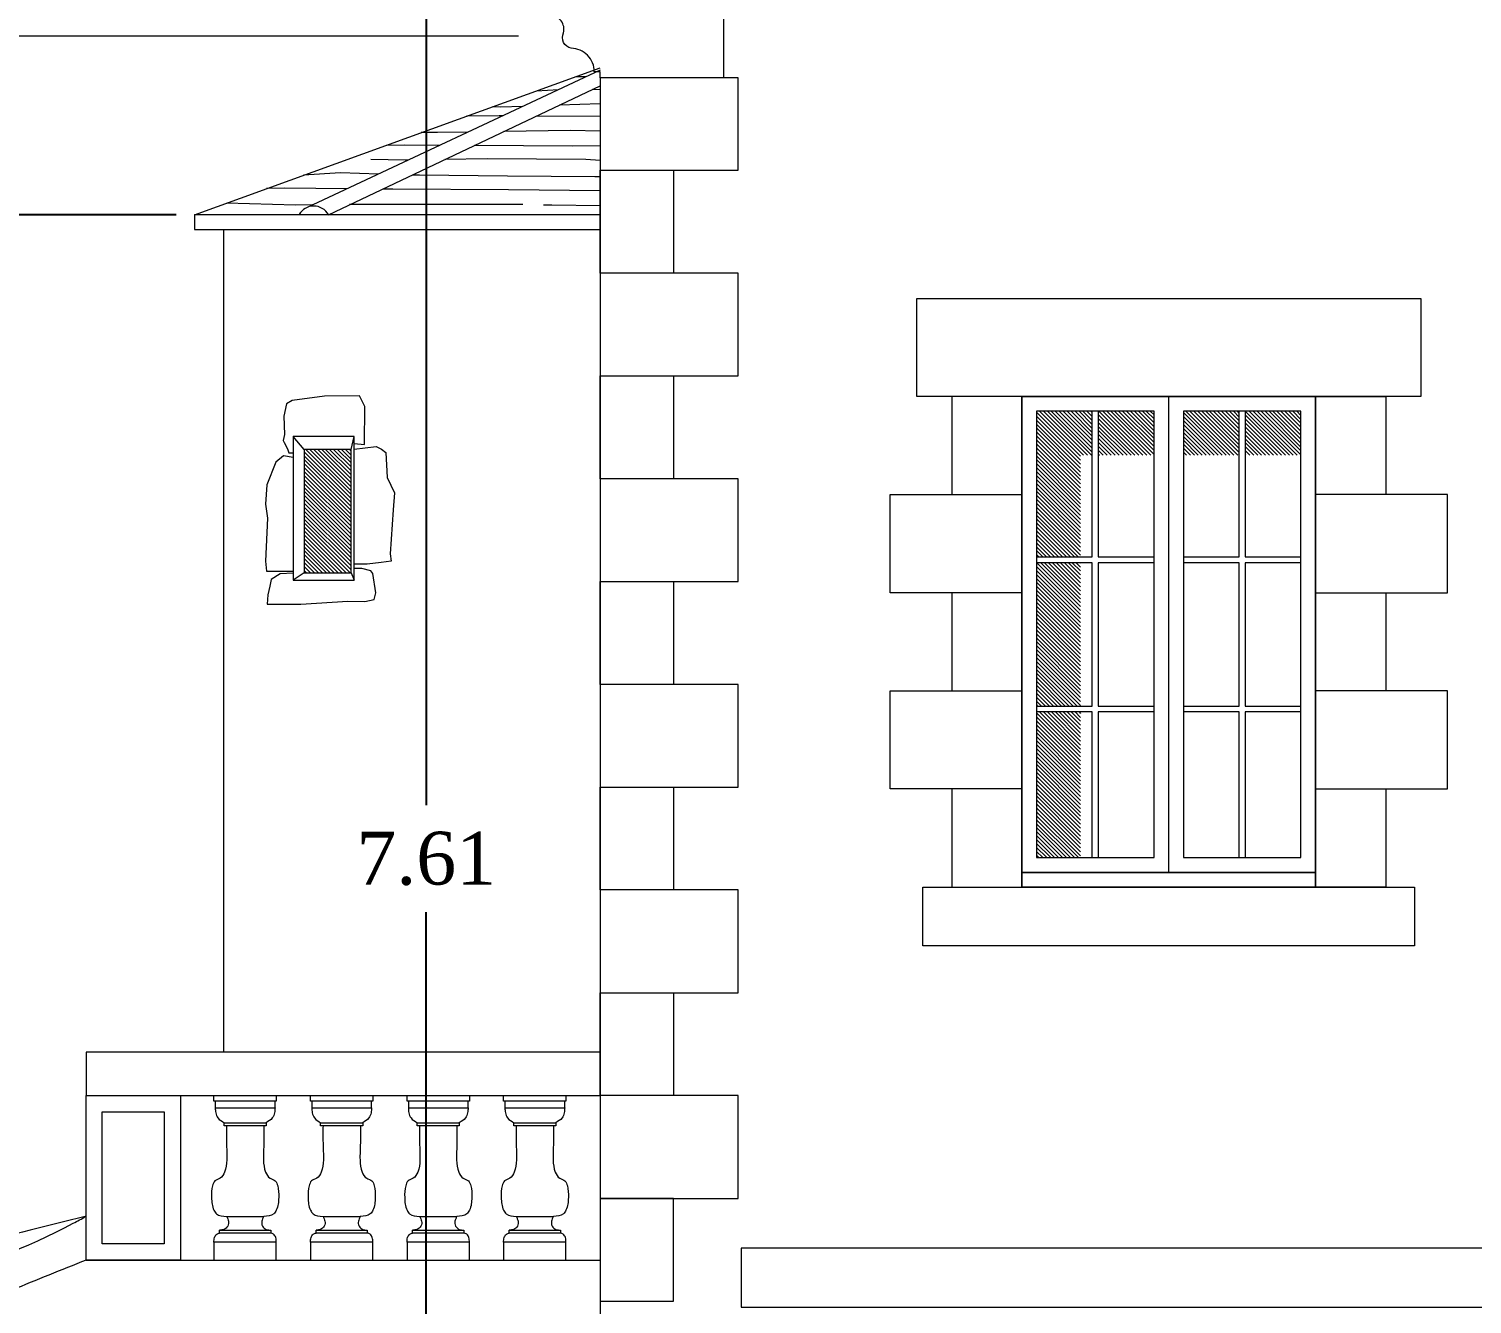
# Model space of a CAD drawing. Header units: millimetres. Extents: x -17502 to -16646, y 1856 to 2034.
# Drawn here: x -16856.463 to -16851.551, y 1863.169 to 1867.51 of the extents above; entities that cross this region are included whole.
import ezdxf

# ---------------------------------------------------------------- set-up
doc = ezdxf.new("R2010")
doc.units = ezdxf.units.MM
doc.layers.get('0').update_dxf_attribs({"lineweight": 9})
doc.layers.get('Defpoints').update_dxf_attribs({"lineweight": 9})
doc.layers.add('blocs', color=7, linetype='Continuous')
doc.styles.get("Standard").update_dxf_attribs({"font": 'times.ttf'})
doc.dimstyles.get("Standard").update_dxf_attribs({"dimtxt": 0.18, "dimasz": 0.18, "dimexe": 0.18, "dimexo": 0.0625, "dimgap": 0.09, "dimtad": 0, "dimtih": 1, "dimtoh": 1, "dimzin": 0, "dimdsep": 46, "dimtxsty": 'Standard', "dimcen": 0.09, "dimadec": 0, "dimazin": 0, "dimtfac": 1, "dimtofl": 0, "dimtmove": 0, "dimatfit": 3, "dimfxl": 1, "dimtolj": 1, "dimtzin": 0, "dimarcsym": 0})

# ---------------------------------------------------------------- blocks, each defined once
blk = doc.blocks.new('*D535')
at = {"color": 0, "lineweight": -2, "transparency": 16777216}
for p, q in [((-16854.7702, 1868.4923), (-16855.2902, 1868.4923)), ((-16855.1102, 1868.3123), (-16855.1102, 1864.8672)), ((-16855.1102, 1861.0585), (-16855.1102, 1864.5036)), ((-16854.5808, 1860.8785), (-16855.2902, 1860.8785))]:
    blk.add_line(p, q, dxfattribs=at)
at = {"color": 0, "lineweight": 9, "transparency": 16777216}
for points in [[(-16855.1402, 1868.3123), (-16855.0802, 1868.3123), (-16855.1102, 1868.4923)], [(-16855.1402, 1861.0585), (-16855.0802, 1861.0585), (-16855.1102, 1860.8785)]]:
    blk.add_solid(points, dxfattribs=at)
at = {"layer": 'Defpoints', "color": 0, "lineweight": 9, "transparency": 16777216}
for p in [(-16854.7077, 1868.4923), (-16855.1102, 1860.8785), (-16854.5183, 1860.8785)]:
    blk.add_point(p, dxfattribs=at)
at = {"color": 0, "lineweight": 9, "transparency": 16777216, "insert": (-16855.1102, 1864.6854), "char_height": 0.18, "attachment_point": 5}
blk.add_mtext('\\A1;7.61', dxfattribs=at)
blk = doc.blocks.new('*D539')
at = {"color": 0, "lineweight": -2, "transparency": 16777216}
for p, q in [((-16855.9613, 1866.8778), (-16857.0492, 1866.8778)), ((-16856.8692, 1866.6978), (-16856.8692, 1865.2931)), ((-16856.8692, 1863.5248), (-16856.8692, 1864.9295)), ((-16856.7945, 1863.3448), (-16857.0492, 1863.3448))]:
    blk.add_line(p, q, dxfattribs=at)
at = {"color": 0, "lineweight": 9, "transparency": 16777216}
for points in [[(-16856.8992, 1866.6978), (-16856.8392, 1866.6978), (-16856.8692, 1866.8778)], [(-16856.8992, 1863.5248), (-16856.8392, 1863.5248), (-16856.8692, 1863.3448)]]:
    blk.add_solid(points, dxfattribs=at)
at = {"layer": 'Defpoints', "color": 0, "lineweight": 9, "transparency": 16777216}
for p in [(-16855.8988, 1866.8778), (-16856.8692, 1863.3448), (-16856.732, 1863.3448)]:
    blk.add_point(p, dxfattribs=at)
at = {"color": 0, "lineweight": 9, "transparency": 16777216, "insert": (-16856.8692, 1865.1113), "char_height": 0.18, "attachment_point": 5}
blk.add_mtext('\\A1;3.53', dxfattribs=at)

msp = doc.modelspace()

# ---------------------------------------------------------------- hatches: boundary and pattern name
at = {"lineweight": 9}
h = msp.add_hatch(dxfattribs=at)
h.set_pattern_fill('ANSI31', color=252, scale=0.003, angle=90, style=0)
h.set_pattern_definition([(135, (3437.796645, 3147.050812), (-0.006735192091, -0.006735192091), [])])
h.paths.add_polyline_path([(-16855.3658, 1866.0789), (-16855.5253, 1866.0789), (-16855.5253, 1865.6589), (-16855.3658, 1865.6589)])
h.paths.add_polyline_path([(-16852.366, 1868.6462), (-16852.4933, 1868.7734), (-16852.6733, 1868.7734), (-16852.8006, 1868.6462), (-16852.8006, 1868.4662), (-16852.6733, 1868.3389), (-16852.4933, 1868.3389), (-16852.366, 1868.4662)])
h.paths.add_polyline_path([(-16852.1333, 1866.2089), (-16852.3233, 1866.2089), (-16852.3233, 1866.0589), (-16852.1333, 1866.0589)])
h.paths.add_polyline_path([(-16852.3433, 1866.2089), (-16852.5333, 1866.2089), (-16852.5333, 1866.0589), (-16852.3433, 1866.0589)])
h.paths.add_polyline_path([(-16852.6333, 1866.2089), (-16852.8233, 1866.2089), (-16852.8233, 1866.0589), (-16852.6333, 1866.0589)])
h.paths.add_polyline_path([(-16852.8433, 1866.2089), (-16853.0333, 1866.2089), (-16853.0333, 1865.9249), (-16853.0333, 1865.7129), (-16852.8833, 1865.7129), (-16852.8833, 1866.0589), (-16852.8433, 1866.0589)])
h.paths.add_polyline_path([(-16852.8833, 1865.6929), (-16853.0333, 1865.6929), (-16853.0333, 1865.5909), (-16853.0333, 1865.2569), (-16853.0333, 1865.2049), (-16852.8833, 1865.2049)])
h.paths.add_polyline_path([(-16852.8833, 1865.1849), (-16853.0333, 1865.1849), (-16853.0333, 1864.9229), (-16853.0333, 1864.6889), (-16852.8833, 1864.6889)])

# ---------------------------------------------------------------- linework, layer by layer
for p, q in [((-16855.8988, 1866.8778), (-16854.5183, 1867.3773)), ((-16854.5183, 1867.3697), (-16855.5161, 1866.9023)), ((-16855.4894, 1866.8778), (-16855.8988, 1866.8778)), ((-16854.5183, 1866.8778), (-16855.4894, 1866.8778))]:
    msp.add_line(p, q, dxfattribs=at)
msp.add_lwpolyline([(-16854.6877, 1867.5768), (-16854.7077, 1867.5768), (-16854.7077, 1867.618), (-16854.3654, 1867.618), (-16854.0983, 1867.618), (-16854.0983, 1867.3438), (-16854.5183, 1867.3438), (-16854.5183, 1867.3638), (-16854.5383, 1867.3638, 0.41437), (-16854.6172, 1867.4442, -0.480844), (-16854.6432, 1867.4968, 0.48716), (-16854.6877, 1867.556)], format="xyb", close=True, dxfattribs=at)
for points in [[(-16854.796, 1867.4854), (-16863.7273, 1867.4854)], [(-16854.5183, 1867.3438), (-16854.5183, 1861.7885)], [(-16855.443, 1866.8778), (-16854.5183, 1867.3159)], [(-16854.5183, 1866.8778), (-16855.443, 1866.8778), (-16854.5183, 1867.3159)], [(-16854.5183, 1866.8778), (-16855.443, 1866.8778), (-16854.5183, 1867.3159)], [(-16854.5183, 1866.8778), (-16855.8988, 1866.8778), (-16855.8988, 1866.8278), (-16854.5183, 1866.8278)], [(-16855.7991, 1864.0272), (-16855.7991, 1864.0272), (-16855.7991, 1866.8278)], [(-16855.3556, 1866.0987), (-16855.3203, 1866.0958), (-16855.3194, 1866.2251), (-16855.3374, 1866.261), (-16855.4562, 1866.2599), (-16855.567, 1866.2454), (-16855.5861, 1866.2338), (-16855.5954, 1866.1915), (-16855.5925, 1866.1295), (-16855.5971, 1866.1086), (-16855.5936, 1866.1017), (-16855.5826, 1866.0803), (-16855.5774, 1866.0675), (-16855.5631, 1866.0675)], [(-16852.5833, 1864.6389), (-16852.5833, 1866.2589)], [(-16855.5253, 1866.0789), (-16855.5631, 1866.1231)], [(-16855.3658, 1866.0789), (-16855.3556, 1866.1231)], [(-16855.5631, 1866.0517), (-16855.5956, 1866.0573), (-16855.6226, 1866.0349), (-16855.6525, 1865.9584), (-16855.6572, 1865.8922), (-16855.6506, 1865.8447), (-16855.6572, 1865.6986), (-16855.6544, 1865.6642), (-16855.5631, 1865.6642)], [(-16855.3556, 1866.0798), (-16855.2803, 1866.0885), (-16855.2628, 1866.0791), (-16855.2482, 1866.0678), (-16855.2429, 1865.9836), (-16855.2186, 1865.9314), (-16855.2233, 1865.8727), (-16855.2326, 1865.7229), (-16855.2298, 1865.6977), (-16855.2632, 1865.694), (-16855.3119, 1865.6875), (-16855.3556, 1865.6875)], [(-16855.5631, 1865.6574), (-16855.6074, 1865.655), (-16855.6384, 1865.6357), (-16855.6431, 1865.6135), (-16855.649, 1865.5837), (-16855.6519, 1865.5515), (-16855.5372, 1865.5521), (-16855.3767, 1865.562), (-16855.3193, 1865.5608), (-16855.2871, 1865.5673), (-16855.2819, 1865.5901), (-16855.2924, 1865.6562), (-16855.2994, 1865.6656), (-16855.3293, 1865.6732), (-16855.3556, 1865.6732)], [(-16855.5253, 1865.6589), (-16855.5631, 1865.6331)], [(-16855.3658, 1865.6589), (-16855.3556, 1865.6331)], [(-16855.7983, 1863.7866), (-16855.655, 1863.7866)], [(-16855.4697, 1863.7866), (-16855.3264, 1863.7866)], [(-16855.1411, 1863.7866), (-16854.9978, 1863.7866)], [(-16854.8124, 1863.7866), (-16854.6691, 1863.7866)], [(-16855.79, 1863.4678), (-16855.6633, 1863.4678)], [(-16855.4614, 1863.4678), (-16855.3347, 1863.4678)], [(-16855.1328, 1863.4678), (-16855.0061, 1863.4678)], [(-16854.8042, 1863.4678), (-16854.6774, 1863.4678)], [(-16856.2681, 1863.3189), (-16854.5183, 1863.3189)]]:
    msp.add_lwpolyline(points, dxfattribs=at)
msp.add_lwpolyline([(-16854.5183, 1867.3697), (-16855.5161, 1866.9023, 0.163501), (-16855.5432, 1866.8778), (-16855.8988, 1866.8778), (-16854.5183, 1867.3773)], format="xyb", dxfattribs=at)
msp.add_lwpolyline([(-16854.5183, 1867.3697), (-16855.5161, 1866.9023, 0.163501), (-16855.5432, 1866.8778), (-16855.8988, 1866.8778), (-16854.5183, 1867.3773)], format="xyb", dxfattribs=at)
for points in [[(-16854.0483, 1867.3438), (-16854.5183, 1867.3438), (-16854.5183, 1867.0289), (-16854.0483, 1867.0289)], [(-16854.5183, 1867.0289), (-16854.2683, 1867.0289), (-16854.2683, 1866.6789), (-16854.5183, 1866.6789)], [(-16854.0483, 1866.6789), (-16854.5183, 1866.6789), (-16854.5183, 1866.3289), (-16854.0483, 1866.3289)], [(-16853.4411, 1866.5929), (-16851.7254, 1866.5929), (-16851.7254, 1866.2589), (-16853.4411, 1866.2589)], [(-16854.5183, 1866.3289), (-16854.2683, 1866.3289), (-16854.2683, 1865.9789), (-16854.5183, 1865.9789)], [(-16853.0833, 1866.2589), (-16853.3219, 1866.2589), (-16853.3219, 1865.9249), (-16853.0833, 1865.9249)], [(-16853.0833, 1866.2589), (-16852.0833, 1866.2589), (-16852.0833, 1864.5889), (-16853.0833, 1864.5889)], [(-16852.0833, 1865.5909), (-16852.0833, 1865.9249), (-16852.0833, 1866.2589), (-16853.0833, 1866.2589), (-16853.0833, 1865.9249), (-16853.0833, 1865.5909), (-16853.0833, 1865.2569), (-16853.0833, 1864.9229), (-16853.0833, 1864.6389), (-16852.0833, 1864.6389), (-16852.0833, 1864.9229), (-16852.0833, 1865.2569)], [(-16852.0833, 1866.2589), (-16851.8447, 1866.2589), (-16851.8447, 1865.9249), (-16852.0833, 1865.9249)], [(-16852.6333, 1866.2089), (-16853.0333, 1866.2089), (-16853.0333, 1865.9249), (-16853.0333, 1865.5909), (-16853.0333, 1865.2569), (-16853.0333, 1864.9229), (-16853.0333, 1864.6889), (-16852.6333, 1864.6889)], [(-16852.8433, 1866.2089), (-16853.0333, 1866.2089), (-16853.0333, 1865.9249), (-16853.0333, 1865.7129), (-16852.8433, 1865.7129)], [(-16852.6333, 1866.2089), (-16852.8233, 1866.2089), (-16852.8233, 1865.7129), (-16852.6333, 1865.7129)], [(-16852.1333, 1865.9249), (-16852.1333, 1866.2089), (-16852.5333, 1866.2089), (-16852.5333, 1864.6889), (-16852.1333, 1864.6889), (-16852.1333, 1864.9229), (-16852.1333, 1865.2569), (-16852.1333, 1865.5909)], [(-16852.3433, 1866.2089), (-16852.5333, 1866.2089), (-16852.5333, 1865.7129), (-16852.3433, 1865.7129)], [(-16852.1333, 1866.2089), (-16852.3233, 1866.2089), (-16852.3233, 1865.7129), (-16852.1333, 1865.7129), (-16852.1333, 1865.9249)], [(-16855.3556, 1866.1231), (-16855.5631, 1866.1231), (-16855.5631, 1865.6331), (-16855.3556, 1865.6331)], [(-16855.3658, 1866.0789), (-16855.5253, 1866.0789), (-16855.5253, 1865.6589), (-16855.3658, 1865.6589)], [(-16854.0483, 1865.9789), (-16854.5183, 1865.9789), (-16854.5183, 1865.6289), (-16854.0483, 1865.6289)], [(-16853.5318, 1865.9249), (-16853.0833, 1865.9249), (-16853.0833, 1865.5909), (-16853.5318, 1865.5909)], [(-16851.6348, 1865.9249), (-16852.0833, 1865.9249), (-16852.0833, 1865.5909), (-16851.6348, 1865.5909)], [(-16852.8433, 1865.6929), (-16853.0333, 1865.6929), (-16853.0333, 1865.5909), (-16853.0333, 1865.2569), (-16853.0333, 1865.2049), (-16852.8433, 1865.2049)], [(-16852.6333, 1865.6929), (-16852.8233, 1865.6929), (-16852.8233, 1865.2049), (-16852.6333, 1865.2049)], [(-16852.3433, 1865.6929), (-16852.5333, 1865.6929), (-16852.5333, 1865.2049), (-16852.3433, 1865.2049)], [(-16852.1333, 1865.6929), (-16852.3233, 1865.6929), (-16852.3233, 1865.2049), (-16852.1333, 1865.2049), (-16852.1333, 1865.2569), (-16852.1333, 1865.5909)], [(-16854.5183, 1865.6289), (-16854.2683, 1865.6289), (-16854.2683, 1865.2789), (-16854.5183, 1865.2789)], [(-16853.0833, 1865.5909), (-16853.3219, 1865.5909), (-16853.3219, 1865.2569), (-16853.0833, 1865.2569)], [(-16852.0833, 1865.5909), (-16851.8447, 1865.5909), (-16851.8447, 1865.2569), (-16852.0833, 1865.2569)], [(-16854.0483, 1865.2789), (-16854.5183, 1865.2789), (-16854.5183, 1864.9289), (-16854.0483, 1864.9289)], [(-16853.5318, 1865.2569), (-16853.0833, 1865.2569), (-16853.0833, 1864.9229), (-16853.5318, 1864.9229)], [(-16851.6348, 1865.2569), (-16852.0833, 1865.2569), (-16852.0833, 1864.9229), (-16851.6348, 1864.9229)], [(-16852.8433, 1865.1849), (-16853.0333, 1865.1849), (-16853.0333, 1864.9229), (-16853.0333, 1864.6889), (-16852.8433, 1864.6889)], [(-16852.6333, 1865.1849), (-16852.8233, 1865.1849), (-16852.8233, 1864.6889), (-16852.6333, 1864.6889)], [(-16852.3433, 1865.1849), (-16852.5333, 1865.1849), (-16852.5333, 1864.6889), (-16852.3433, 1864.6889)], [(-16852.1333, 1865.1849), (-16852.3233, 1865.1849), (-16852.3233, 1864.6889), (-16852.1333, 1864.6889), (-16852.1333, 1864.9229)], [(-16854.5183, 1864.9289), (-16854.2683, 1864.9289), (-16854.2683, 1864.5789), (-16854.5183, 1864.5789)], [(-16853.0833, 1864.9229), (-16853.3219, 1864.9229), (-16853.3219, 1864.5889), (-16853.0833, 1864.5889)], [(-16852.0833, 1864.9229), (-16851.8447, 1864.9229), (-16851.8447, 1864.5889), (-16852.0833, 1864.5889)], [(-16852.0833, 1864.6389), (-16853.0833, 1864.6389), (-16853.0833, 1864.5889), (-16852.0833, 1864.5889)], [(-16854.0483, 1864.5789), (-16854.5183, 1864.5789), (-16854.5183, 1864.2289), (-16854.0483, 1864.2289)], [(-16853.4198, 1864.5889), (-16851.7468, 1864.5889), (-16851.7468, 1864.3889), (-16853.4198, 1864.3889)], [(-16854.5183, 1864.2289), (-16854.2683, 1864.2289), (-16854.2683, 1863.8789), (-16854.5183, 1863.8789)], [(-16856.2681, 1863.8795), (-16854.5183, 1863.8795), (-16854.5183, 1864.0272), (-16856.2681, 1864.0272)], [(-16855.9465, 1863.3189), (-16856.2681, 1863.3189), (-16856.2681, 1863.8795), (-16855.9465, 1863.8795)], [(-16855.8328, 1863.8795), (-16855.6206, 1863.8795), (-16855.6206, 1863.8594), (-16855.8328, 1863.8594)], [(-16855.8284, 1863.8368), (-16855.6249, 1863.8368), (-16855.6249, 1863.8594), (-16855.8284, 1863.8594)], [(-16855.5042, 1863.8795), (-16855.2919, 1863.8795), (-16855.2919, 1863.8594), (-16855.5042, 1863.8594)], [(-16855.4998, 1863.8368), (-16855.2963, 1863.8368), (-16855.2963, 1863.8594), (-16855.4998, 1863.8594)], [(-16855.1755, 1863.8795), (-16854.9633, 1863.8795), (-16854.9633, 1863.8594), (-16855.1755, 1863.8594)], [(-16855.1712, 1863.8368), (-16854.9677, 1863.8368), (-16854.9677, 1863.8594), (-16855.1712, 1863.8594)], [(-16854.8469, 1863.8795), (-16854.6347, 1863.8795), (-16854.6347, 1863.8594), (-16854.8469, 1863.8594)], [(-16854.8426, 1863.8368), (-16854.639, 1863.8368), (-16854.639, 1863.8594), (-16854.8426, 1863.8594)], [(-16854.0483, 1863.8789), (-16854.5183, 1863.8789), (-16854.5183, 1863.5289), (-16854.0483, 1863.5289)], [(-16856.0019, 1863.3743), (-16856.2127, 1863.3743), (-16856.2127, 1863.8241), (-16856.0019, 1863.8241)], [(-16855.7983, 1863.7866), (-16855.655, 1863.7866), (-16855.655, 1863.7762), (-16855.7983, 1863.7762)], [(-16855.4697, 1863.7866), (-16855.3264, 1863.7866), (-16855.3264, 1863.7762), (-16855.4697, 1863.7762)], [(-16855.1411, 1863.7866), (-16854.9978, 1863.7866), (-16854.9978, 1863.7762), (-16855.1411, 1863.7762)], [(-16854.8124, 1863.7866), (-16854.6691, 1863.7866), (-16854.6691, 1863.7762), (-16854.8124, 1863.7762)], [(-16854.5183, 1863.1789), (-16854.2683, 1863.1789), (-16854.2683, 1863.5289), (-16854.5183, 1863.5289)], [(-16855.8139, 1863.4206), (-16855.6394, 1863.4206), (-16855.6394, 1863.411), (-16855.8139, 1863.411)], [(-16855.4853, 1863.4206), (-16855.3108, 1863.4206), (-16855.3108, 1863.411), (-16855.4853, 1863.411)], [(-16855.1567, 1863.4206), (-16854.9822, 1863.4206), (-16854.9822, 1863.411), (-16855.1567, 1863.411)], [(-16854.828, 1863.4206), (-16854.6535, 1863.4206), (-16854.6535, 1863.411), (-16854.828, 1863.411)], [(-16855.8328, 1863.3189), (-16855.6206, 1863.3189), (-16855.6206, 1863.3798), (-16855.8328, 1863.3798)], [(-16855.5042, 1863.3189), (-16855.2919, 1863.3189), (-16855.2919, 1863.3798), (-16855.5042, 1863.3798)], [(-16855.1755, 1863.3189), (-16854.9633, 1863.3189), (-16854.9633, 1863.3798), (-16855.1755, 1863.3798)], [(-16854.8469, 1863.3189), (-16854.6347, 1863.3189), (-16854.6347, 1863.3798), (-16854.8469, 1863.3798)], [(-16851.1279, 1863.3589), (-16853.9189, 1863.3589), (-16854.0386, 1863.3589), (-16854.0386, 1863.1589), (-16853.8333, 1863.1589), (-16851.3333, 1863.1589), (-16851.1279, 1863.1589)]]:
    msp.add_lwpolyline(points, close=True, dxfattribs=at)
msp.add_arc((-16855.4931, 1866.8498), 0.0574, 29.2511, 150.7489, dxfattribs=at)
for points in [[(-16855.8284, 1863.8368), (-16855.8268, 1863.8206), (-16855.8193, 1863.8028), (-16855.7983, 1863.7866)], [(-16855.6249, 1863.8368), (-16855.6265, 1863.8206), (-16855.6341, 1863.8028), (-16855.655, 1863.7866)], [(-16855.4998, 1863.8368), (-16855.4982, 1863.8206), (-16855.4906, 1863.8028), (-16855.4697, 1863.7866)], [(-16855.2963, 1863.8368), (-16855.2979, 1863.8206), (-16855.3055, 1863.8028), (-16855.3264, 1863.7866)], [(-16855.1712, 1863.8368), (-16855.1696, 1863.8206), (-16855.162, 1863.8028), (-16855.1411, 1863.7866)], [(-16854.9677, 1863.8368), (-16854.9693, 1863.8206), (-16854.9768, 1863.8028), (-16854.9978, 1863.7866)], [(-16854.8426, 1863.8368), (-16854.8409, 1863.8206), (-16854.8334, 1863.8028), (-16854.8124, 1863.7866)], [(-16854.639, 1863.8368), (-16854.6406, 1863.8206), (-16854.6482, 1863.8028), (-16854.6691, 1863.7866)], [(-16855.7902, 1863.7762), (-16855.7902, 1863.7177), (-16855.7891, 1863.6597), (-16855.7964, 1863.6184), (-16855.8117, 1863.5976), (-16855.8294, 1863.5882), (-16855.8376, 1863.5721), (-16855.8409, 1863.5321), (-16855.8328, 1863.4883), (-16855.8239, 1863.4762), (-16855.79, 1863.4678)], [(-16855.6631, 1863.7762), (-16855.6631, 1863.7177), (-16855.6642, 1863.6597), (-16855.6569, 1863.6184), (-16855.6416, 1863.5976), (-16855.6239, 1863.5882), (-16855.6158, 1863.5721), (-16855.6124, 1863.5321), (-16855.6206, 1863.4883), (-16855.6294, 1863.4762), (-16855.6633, 1863.4678)], [(-16855.4616, 1863.7762), (-16855.4616, 1863.7177), (-16855.4605, 1863.6597), (-16855.4678, 1863.6184), (-16855.4831, 1863.5976), (-16855.5008, 1863.5882), (-16855.5089, 1863.5721), (-16855.5123, 1863.5321), (-16855.5042, 1863.4883), (-16855.4953, 1863.4762), (-16855.4614, 1863.4678)], [(-16855.3345, 1863.7762), (-16855.3345, 1863.7177), (-16855.3356, 1863.6597), (-16855.3283, 1863.6184), (-16855.313, 1863.5976), (-16855.2953, 1863.5882), (-16855.2872, 1863.5721), (-16855.2838, 1863.5321), (-16855.2919, 1863.4883), (-16855.3008, 1863.4762), (-16855.3347, 1863.4678)], [(-16855.1329, 1863.7762), (-16855.1329, 1863.7177), (-16855.1319, 1863.6597), (-16855.1391, 1863.6184), (-16855.1545, 1863.5976), (-16855.1721, 1863.5882), (-16855.1803, 1863.5721), (-16855.1837, 1863.5321), (-16855.1755, 1863.4883), (-16855.1667, 1863.4762), (-16855.1328, 1863.4678)], [(-16855.0059, 1863.7762), (-16855.0059, 1863.7177), (-16855.007, 1863.6597), (-16854.9997, 1863.6184), (-16854.9843, 1863.5976), (-16854.9667, 1863.5882), (-16854.9585, 1863.5721), (-16854.9552, 1863.5321), (-16854.9633, 1863.4883), (-16854.9722, 1863.4762), (-16855.0061, 1863.4678)], [(-16854.8043, 1863.7762), (-16854.8043, 1863.7177), (-16854.8032, 1863.6597), (-16854.8105, 1863.6184), (-16854.8259, 1863.5976), (-16854.8435, 1863.5882), (-16854.8517, 1863.5721), (-16854.855, 1863.5321), (-16854.8469, 1863.4883), (-16854.838, 1863.4762), (-16854.8042, 1863.4678)], [(-16854.6773, 1863.7762), (-16854.6773, 1863.7177), (-16854.6784, 1863.6597), (-16854.6711, 1863.6184), (-16854.6557, 1863.5976), (-16854.6381, 1863.5882), (-16854.6299, 1863.5721), (-16854.6266, 1863.5321), (-16854.6347, 1863.4883), (-16854.6435, 1863.4762), (-16854.6774, 1863.4678)], [(-16856.2671, 1863.4679), (-16856.7007, 1863.3542), (-16857.1854, 1863.1767), (-16857.5489, 1862.9385), (-16857.6297, 1862.7973), (-16857.6419, 1862.7301), (-16857.6419, 1862.5611), (-16857.5933, 1862.487), (-16857.3268, 1862.2812), (-16856.6239, 1861.9543), (-16855.5374, 1861.7848), (-16854.8569, 1861.7885)], [(-16854.8631, 1861.7884), (-16855.4456, 1861.7825), (-16855.9333, 1861.8117), (-16856.4537, 1861.9047), (-16857.0428, 1862.1835), (-16857.3267, 1862.4842), (-16857.342, 1862.6557), (-16857.2082, 1862.9273), (-16856.8041, 1863.2247), (-16856.3115, 1863.444), (-16856.269, 1863.4675)], [(-16855.79, 1863.4678), (-16855.7861, 1863.4589), (-16855.783, 1863.4433), (-16855.7917, 1863.4273), (-16855.8059, 1863.4213), (-16855.8139, 1863.4206)], [(-16855.6633, 1863.4678), (-16855.6672, 1863.4589), (-16855.6703, 1863.4433), (-16855.6616, 1863.4273), (-16855.6475, 1863.4213), (-16855.6394, 1863.4206)], [(-16855.4614, 1863.4678), (-16855.4575, 1863.4589), (-16855.4544, 1863.4433), (-16855.4631, 1863.4273), (-16855.4772, 1863.4213), (-16855.4853, 1863.4206)], [(-16855.3347, 1863.4678), (-16855.3386, 1863.4589), (-16855.3417, 1863.4433), (-16855.333, 1863.4273), (-16855.3188, 1863.4213), (-16855.3108, 1863.4206)], [(-16855.1328, 1863.4678), (-16855.1289, 1863.4589), (-16855.1258, 1863.4433), (-16855.1344, 1863.4273), (-16855.1486, 1863.4213), (-16855.1567, 1863.4206)], [(-16855.0061, 1863.4678), (-16855.0099, 1863.4589), (-16855.0131, 1863.4433), (-16855.0044, 1863.4273), (-16854.9902, 1863.4213), (-16854.9822, 1863.4206)], [(-16854.8042, 1863.4678), (-16854.8003, 1863.4589), (-16854.7971, 1863.4433), (-16854.8058, 1863.4273), (-16854.82, 1863.4213), (-16854.828, 1863.4206)], [(-16854.6774, 1863.4678), (-16854.6813, 1863.4589), (-16854.6844, 1863.4433), (-16854.6758, 1863.4273), (-16854.6616, 1863.4213), (-16854.6535, 1863.4206)], [(-16855.8328, 1863.3798), (-16855.8309, 1863.3956), (-16855.8235, 1863.4068), (-16855.8139, 1863.411), (-16855.8136, 1863.4111)], [(-16855.6206, 1863.3798), (-16855.6224, 1863.3956), (-16855.6298, 1863.4068), (-16855.6394, 1863.411), (-16855.6397, 1863.4111)], [(-16855.5042, 1863.3798), (-16855.5023, 1863.3956), (-16855.4949, 1863.4068), (-16855.4853, 1863.411), (-16855.485, 1863.4111)], [(-16855.2919, 1863.3798), (-16855.2938, 1863.3956), (-16855.3012, 1863.4068), (-16855.3108, 1863.411), (-16855.3111, 1863.4111)], [(-16855.1755, 1863.3798), (-16855.1737, 1863.3956), (-16855.1662, 1863.4068), (-16855.1567, 1863.411), (-16855.1564, 1863.4111)], [(-16854.9633, 1863.3798), (-16854.9652, 1863.3956), (-16854.9726, 1863.4068), (-16854.9822, 1863.411), (-16854.9824, 1863.4111)], [(-16854.8469, 1863.3798), (-16854.8451, 1863.3956), (-16854.8376, 1863.4068), (-16854.828, 1863.411), (-16854.8278, 1863.4111)], [(-16854.6347, 1863.3798), (-16854.6365, 1863.3956), (-16854.644, 1863.4068), (-16854.6535, 1863.411), (-16854.6538, 1863.4111)], [(-16856.2681, 1863.3189), (-16856.5212, 1863.2163), (-16856.9855, 1862.9884), (-16857.3364, 1862.6869)]]:
    msp.add_spline(points, degree=3, dxfattribs=at)
at = {"layer": 'blocs', "lineweight": 9}
for points in [[(-16854.5669, 1867.347), (-16854.6015, 1867.3472)], [(-16854.6606, 1867.3031), (-16854.7353, 1867.2988)], [(-16854.5183, 1867.3025), (-16854.5446, 1867.3035)], [(-16854.7812, 1867.2466), (-16854.8572, 1867.2442), (-16854.8857, 1867.2444)], [(-16854.5183, 1867.255), (-16854.6562, 1867.2506)], [(-16854.8499, 1867.2144), (-16854.8618, 1867.2144), (-16854.9727, 1867.2129)], [(-16854.5183, 1867.2124), (-16854.734, 1867.2137)], [(-16854.9683, 1867.1589), (-16855.0719, 1867.1574), (-16855.1272, 1867.157)], [(-16854.5183, 1867.1623), (-16854.6196, 1867.1642), (-16854.8457, 1867.1608)], [(-16855.0654, 1867.1134), (-16855.1834, 1867.1139), (-16855.2472, 1867.1136)], [(-16854.5183, 1867.1121), (-16854.6123, 1867.1116), (-16854.9466, 1867.113)], [(-16855.1722, 1867.0634), (-16855.1806, 1867.0633), (-16855.2988, 1867.0654)], [(-16854.5183, 1867.0627), (-16854.5667, 1867.0654), (-16854.9027, 1867.0675), (-16855.0472, 1867.0653)], [(-16855.2733, 1867.0161), (-16855.4017, 1867.0198), (-16855.5279, 1867.012)], [(-16854.5183, 1867.0069), (-16854.5362, 1867.0068), (-16854.8334, 1867.0094), (-16855.1331, 1867.012), (-16855.1583, 1867.0127)], [(-16855.38, 1866.9661), (-16855.5918, 1866.9676), (-16855.6534, 1866.9666)], [(-16854.5183, 1866.9586), (-16854.8306, 1866.9624), (-16855.2242, 1866.965), (-16855.2585, 1866.9652)], [(-16855.498, 1866.9108), (-16855.5556, 1866.9103), (-16855.7899, 1866.9172)], [(-16854.7814, 1866.9129), (-16855.2532, 1866.9129), (-16855.3711, 1866.9119)], [(-16854.5183, 1866.9075), (-16854.6823, 1866.9103), (-16854.711, 1866.9103)]]:
    msp.add_lwpolyline(points, dxfattribs=at)

# ---------------------------------------------------------------- dimensions: what is measured, and where the dimension line sits
at = {"lineweight": 9}
for base, p1, p2, picture, middle in [((-16855.1102, 1860.8785), (-16854.7077, 1868.4923), (-16854.5183, 1860.8785), '*D535', (-16855.1102, 1864.6854)), ((-16856.8692, 1863.3448), (-16855.8988, 1866.8778), (-16856.732, 1863.3448), '*D539', (-16856.8692, 1865.1113))]:
    dim = msp.add_linear_dim(base=base, p1=p1, p2=p2, angle=90, dimstyle='Standard', dxfattribs=at)
    dim.commit()
    dim.dimension.update_dxf_attribs({"geometry": picture, "text_midpoint": middle})

doc.saveas('drawing.dxf')
